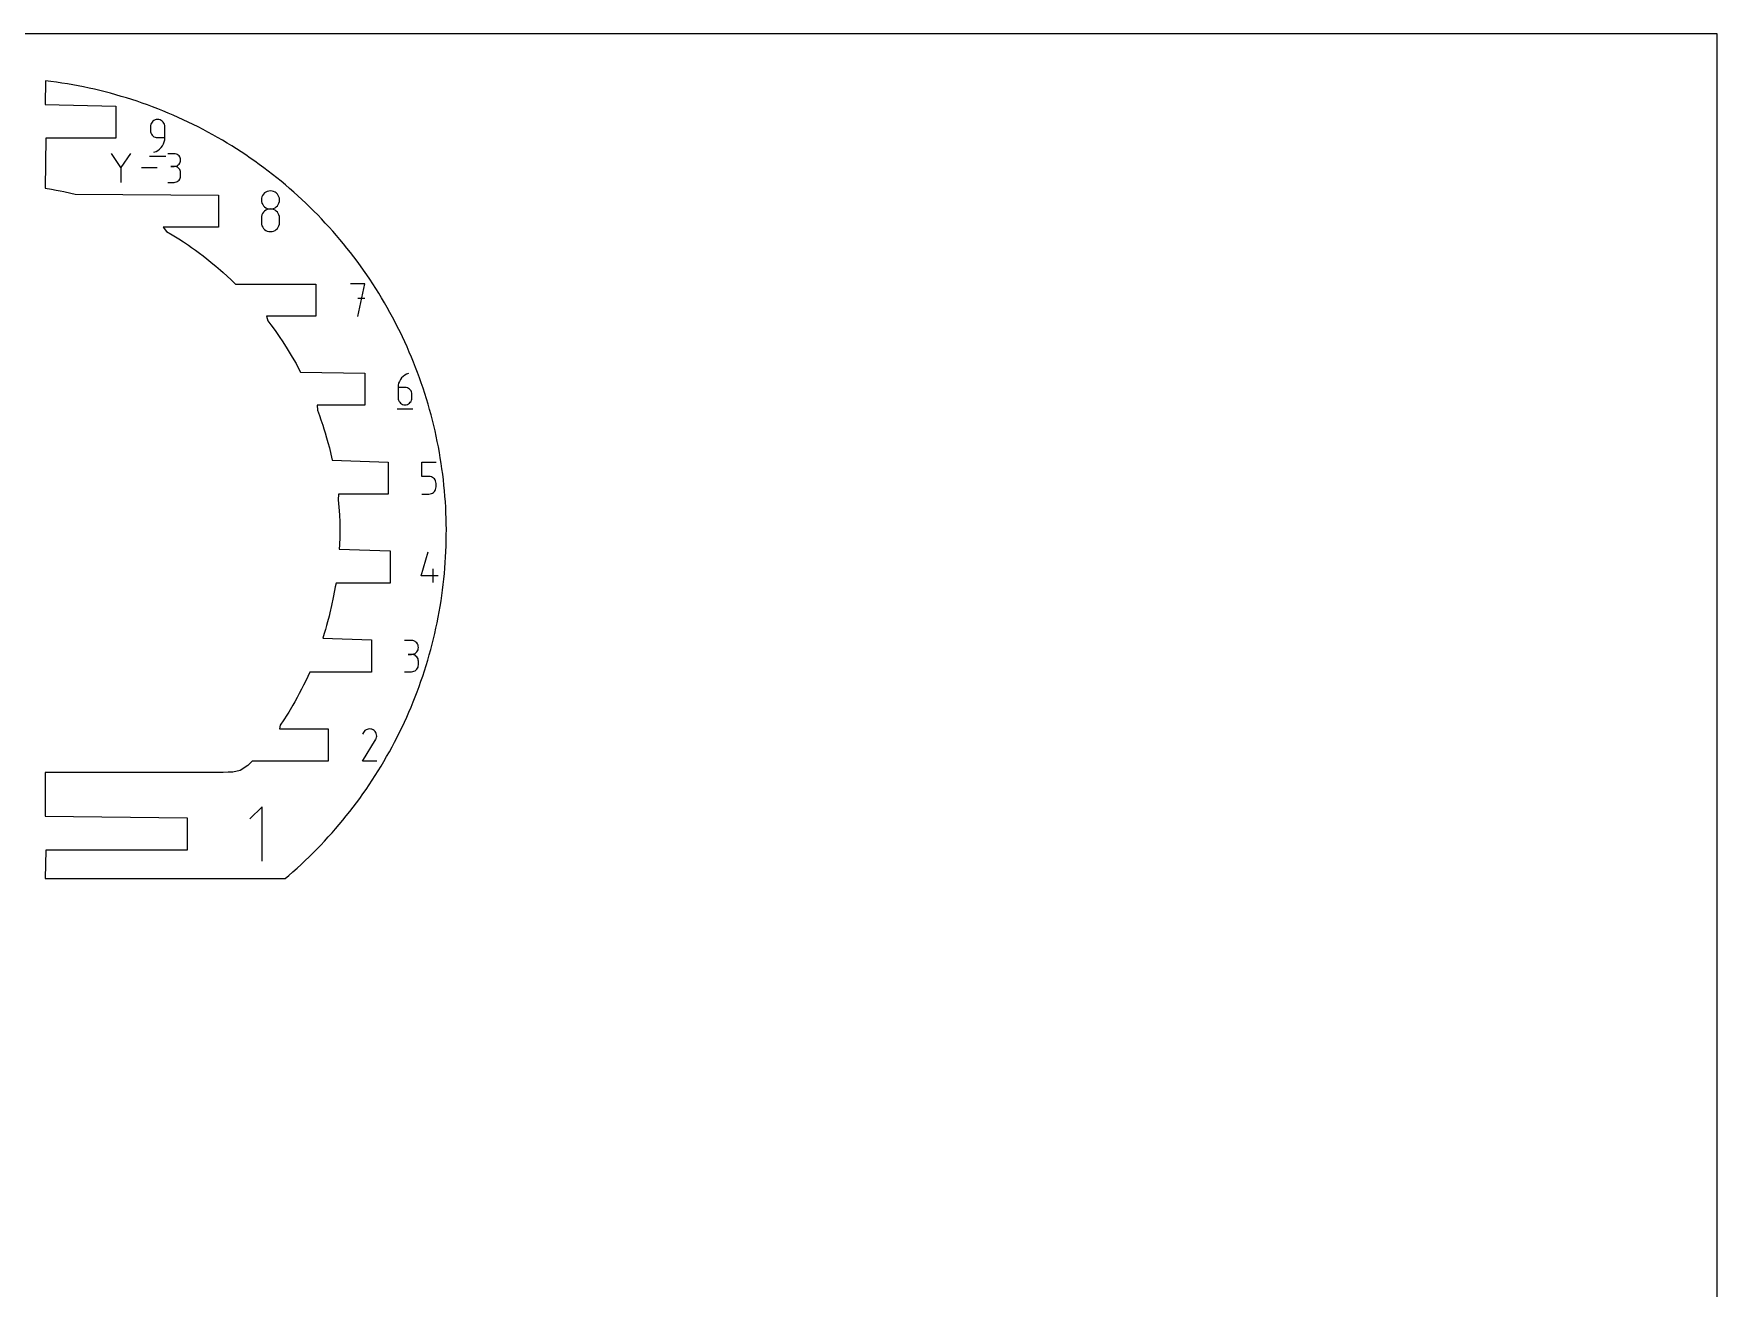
# Model space of a CAD drawing. Header units: metres. Extents: x 0 to 18, y 0 to 24.
# Drawn here: x 8.72 to 18, y 17.09 to 24 of the extents above; entities that cross this region are included whole.
import ezdxf

# ---------------------------------------------------------------- set-up
doc = ezdxf.new("R2010")
doc.units = ezdxf.units.M

msp = doc.modelspace()

# ---------------------------------------------------------------- linework, layer by layer
at = {"layer": 'annotation', "color": 1}
for p, q in [((9.366386, 23.494515), (9.365741, 23.487324)), ((9.365741, 23.487324), (9.365741, 23.46731)), ((9.368247, 23.501285), (9.366386, 23.494515)), ((9.371207, 23.50752), (9.368247, 23.501285)), ((9.375155, 23.513107), (9.371207, 23.50752)), ((9.379976, 23.517932), (9.375155, 23.513107)), ((9.385556, 23.521883), (9.379976, 23.517932)), ((9.391782, 23.524846), (9.385556, 23.521883)), ((9.398538, 23.526706), (9.391782, 23.524846)), ((9.405712, 23.527352), (9.398538, 23.526706)), ((9.412901, 23.526706), (9.405712, 23.527352)), ((9.405712, 23.527352), (9.405712, 23.527352)), ((9.419666, 23.524846), (9.412901, 23.526706)), ((9.425893, 23.521883), (9.419666, 23.524846)), ((9.431471, 23.517932), (9.425893, 23.521883)), ((9.436288, 23.513107), (9.431471, 23.517932)), ((9.44023, 23.50752), (9.436288, 23.513107)), ((9.443184, 23.501285), (9.44023, 23.50752)), ((9.44504, 23.494515), (9.443184, 23.501285)), ((9.445683, 23.487324), (9.44504, 23.494515)), ((9.445683, 23.427294), (9.445683, 23.487324)), ((9.445683, 23.487324), (9.445683, 23.487324)), ((9.365741, 23.46731), (9.365741, 23.46731)), ((9.365741, 23.46731), (9.366386, 23.46012)), ((9.366386, 23.46012), (9.368247, 23.453351)), ((9.368247, 23.453351), (9.371207, 23.447118)), ((9.371207, 23.447118), (9.375155, 23.441532)), ((9.375155, 23.441532), (9.379976, 23.436708)), ((9.379976, 23.436708), (9.385556, 23.432759)), ((9.385556, 23.432759), (9.391782, 23.429799)), ((9.391782, 23.429799), (9.398538, 23.427939)), ((9.398538, 23.427939), (9.405712, 23.427294)), ((9.405712, 23.427294), (9.445683, 23.427294)), ((9.425366, 23.372791), (9.432391, 23.382163)), ((9.432391, 23.382163), (9.438044, 23.392445)), ((9.438044, 23.392445), (9.442216, 23.403493)), ((9.442216, 23.403493), (9.444798, 23.415158)), ((9.444798, 23.415158), (9.445683, 23.427294)), ((9.203999, 23.263001), (9.151227, 23.339316)), ((9.256761, 23.339316), (9.203999, 23.263001)), ((9.360746, 23.324852), (9.450746, 23.324852)), ((9.38571, 23.347352), (9.39714, 23.351611)), ((9.38571, 23.347352), (9.38571, 23.347352)), ((9.39714, 23.351611), (9.407632, 23.357369)), ((9.407632, 23.357369), (9.417077, 23.364478)), ((9.417077, 23.364478), (9.425366, 23.372791)), ((9.497056, 23.339128), (9.461925, 23.339128)), ((9.503375, 23.338561), (9.497056, 23.339128)), ((9.50932, 23.336926), (9.503375, 23.338561)), ((9.514794, 23.334325), (9.50932, 23.336926)), ((9.519697, 23.330858), (9.514794, 23.334325)), ((9.52393, 23.326625), (9.519697, 23.330858)), ((9.527394, 23.321726), (9.52393, 23.326625)), ((9.52393, 23.281385), (9.527394, 23.286295)), ((9.529991, 23.316263), (9.527394, 23.321726)), ((9.527394, 23.286295), (9.529991, 23.291776)), ((9.531622, 23.310336), (9.529991, 23.316263)), ((9.529991, 23.291776), (9.531622, 23.297726)), ((9.532188, 23.304046), (9.531622, 23.310336)), ((9.531622, 23.297726), (9.532188, 23.304046)), ((9.532188, 23.304046), (9.532188, 23.304046)), ((9.203999, 23.269142), (9.203999, 23.1811)), ((9.402612, 23.260208), (9.316108, 23.260208)), ((9.497056, 23.268865), (9.479466, 23.268865)), ((9.479466, 23.268865), (9.497056, 23.268865)), ((9.497056, 23.268865), (9.503375, 23.269432)), ((9.503375, 23.268297), (9.497056, 23.268865)), ((9.497056, 23.268865), (9.497056, 23.268865)), ((9.503375, 23.269432), (9.50932, 23.271067)), ((9.50932, 23.266663), (9.503375, 23.268297)), ((9.50932, 23.271067), (9.514794, 23.273671)), ((9.514794, 23.264062), (9.50932, 23.266663)), ((9.514794, 23.273671), (9.519697, 23.277143)), ((9.519697, 23.260595), (9.514794, 23.264062)), ((9.519697, 23.277143), (9.52393, 23.281385)), ((9.52393, 23.256361), (9.519697, 23.260595)), ((9.519697, 23.189377), (9.52393, 23.193609)), ((9.527394, 23.251463), (9.52393, 23.256361)), ((9.52393, 23.193609), (9.527394, 23.198507)), ((9.529991, 23.246), (9.527394, 23.251463)), ((9.527394, 23.198507), (9.529991, 23.20397)), ((9.531622, 23.240073), (9.529991, 23.246)), ((9.529991, 23.20397), (9.531622, 23.209899)), ((9.532188, 23.233783), (9.531622, 23.240073)), ((9.531622, 23.209899), (9.532188, 23.216192)), ((9.532188, 23.216192), (9.532188, 23.233783)), ((9.532188, 23.233783), (9.532188, 23.233783)), ((9.461925, 23.18111), (9.497056, 23.18111)), ((9.497056, 23.18111), (9.503375, 23.181677)), ((9.497056, 23.18111), (9.497056, 23.18111)), ((9.503375, 23.181677), (9.50932, 23.18331)), ((9.50932, 23.18331), (9.514794, 23.185911)), ((9.514794, 23.185911), (9.519697, 23.189377)), ((9.980936, 23.101782), (9.978617, 23.093371)), ((9.984628, 23.109535), (9.980936, 23.101782)), ((9.98955, 23.116486), (9.984628, 23.109535)), ((9.995562, 23.122493), (9.98955, 23.116486)), ((10.002522, 23.127413), (9.995562, 23.122493)), ((10.010287, 23.131105), (10.002522, 23.127413)), ((10.018716, 23.133424), (10.010287, 23.131105)), ((10.027668, 23.134229), (10.018716, 23.133424)), ((10.03662, 23.133424), (10.027668, 23.134229)), ((10.027668, 23.134229), (10.027668, 23.134229)), ((10.045049, 23.131105), (10.03662, 23.133424)), ((10.052814, 23.127413), (10.045049, 23.131105)), ((10.059774, 23.122493), (10.052814, 23.127413)), ((10.065786, 23.116486), (10.059774, 23.122493)), ((10.070708, 23.109535), (10.065786, 23.116486)), ((10.0744, 23.101782), (10.070708, 23.109535)), ((10.076719, 23.093371), (10.0744, 23.101782)), ((9.978617, 23.093371), (9.977813, 23.084444)), ((9.977813, 23.084444), (9.977813, 23.084444)), ((9.977813, 23.084444), (9.978618, 23.075475)), ((9.978618, 23.075475), (9.980938, 23.067031)), ((9.984628, 23.009787), (9.980936, 23.002012)), ((9.980938, 23.067031), (9.984631, 23.059254)), ((9.98955, 23.016754), (9.984628, 23.009787)), ((9.984631, 23.059254), (9.989555, 23.052286)), ((9.995562, 23.022771), (9.98955, 23.016754)), ((9.989555, 23.052286), (9.995568, 23.046267)), ((10.002522, 23.027698), (9.995562, 23.022771)), ((9.995568, 23.046267), (10.002528, 23.041339)), ((10.010287, 23.031393), (10.002522, 23.027698)), ((10.002528, 23.041339), (10.010293, 23.037644)), ((10.018716, 23.033713), (10.010287, 23.031393)), ((10.010293, 23.037644), (10.01872, 23.035323)), ((10.027668, 23.034518), (10.018716, 23.033713)), ((10.01872, 23.035323), (10.027668, 23.034518)), ((10.027668, 23.034518), (10.036616, 23.035323)), ((10.03662, 23.033714), (10.027668, 23.034518)), ((10.027668, 23.034518), (10.027668, 23.034518)), ((10.027668, 23.034518), (10.027668, 23.034518)), ((10.036616, 23.035323), (10.045043, 23.037644)), ((10.045049, 23.031395), (10.03662, 23.033714)), ((10.045043, 23.037644), (10.052808, 23.041339)), ((10.052814, 23.027701), (10.045049, 23.031395)), ((10.052808, 23.041339), (10.059768, 23.046267)), ((10.059774, 23.022776), (10.052814, 23.027701)), ((10.059768, 23.046267), (10.065781, 23.052286)), ((10.065786, 23.016759), (10.059774, 23.022776)), ((10.065781, 23.052286), (10.070705, 23.059254)), ((10.070708, 23.009793), (10.065786, 23.016759)), ((10.070705, 23.059254), (10.074398, 23.067031)), ((10.0744, 23.002018), (10.070708, 23.009793)), ((10.074398, 23.067031), (10.076718, 23.075475)), ((10.076718, 23.075475), (10.077523, 23.084444)), ((10.077523, 23.084444), (10.076719, 23.093371)), ((10.077523, 23.084444), (10.077523, 23.084444)), ((9.978617, 22.993572), (9.977813, 22.984607)), ((9.977813, 22.984607), (9.977813, 22.959771)), ((9.977813, 22.959771), (9.977813, 22.959771)), ((9.977813, 22.959771), (9.978618, 22.950807)), ((9.980936, 23.002012), (9.978617, 22.993572)), ((9.978618, 22.950807), (9.980938, 22.942376)), ((9.980938, 22.942376), (9.984631, 22.934618)), ((9.984631, 22.934618), (9.989555, 22.927671)), ((9.989555, 22.927671), (9.995568, 22.921676)), ((9.995568, 22.921676), (10.002528, 22.91677)), ((10.002528, 22.91677), (10.010293, 22.913094)), ((10.045043, 22.913094), (10.052808, 22.91677)), ((10.052808, 22.91677), (10.059768, 22.921676)), ((10.059768, 22.921676), (10.065781, 22.927671)), ((10.065781, 22.927671), (10.070705, 22.934618)), ((10.070705, 22.934618), (10.074398, 22.942376)), ((10.074398, 22.942376), (10.076718, 22.950807)), ((10.076719, 22.993576), (10.0744, 23.002018)), ((10.076718, 22.950807), (10.077523, 22.959771)), ((10.077523, 22.984607), (10.076719, 22.993576)), ((10.077523, 22.959771), (10.077523, 22.984607)), ((10.077523, 22.984607), (10.077523, 22.984607)), ((10.010293, 22.913094), (10.01872, 22.910786)), ((10.01872, 22.910786), (10.027668, 22.909986)), ((10.027668, 22.909986), (10.036616, 22.910786)), ((10.027668, 22.909986), (10.027668, 22.909986)), ((10.036616, 22.910786), (10.045043, 22.913094)), ((10.548355, 22.622676), (10.467839, 22.622676)), ((10.508103, 22.441614), (10.548355, 22.622676)), ((10.548355, 22.542046), (10.508103, 22.542046)), ((10.737987, 22.084914), (10.73399, 22.074315)), ((10.743404, 22.094779), (10.737987, 22.084914)), ((10.750137, 22.103772), (10.743404, 22.094779)), ((10.758084, 22.111752), (10.750137, 22.103772)), ((10.76714, 22.118581), (10.758084, 22.111752)), ((10.777203, 22.124121), (10.76714, 22.118581)), ((10.788169, 22.128233), (10.777203, 22.124121)), ((10.788169, 22.128233), (10.788169, 22.128233)), ((10.731516, 22.06312), (10.730669, 22.051468)), ((10.730669, 22.051468), (10.730669, 21.994173)), ((10.768948, 22.051468), (10.730669, 22.051468)), ((10.730669, 21.994173), (10.730669, 21.994173)), ((10.730669, 21.994173), (10.731287, 21.987287)), ((10.731287, 21.987287), (10.733068, 21.980805)), ((10.73399, 22.074315), (10.731516, 22.06312)), ((10.775833, 22.050854), (10.768948, 22.051468)), ((10.782311, 22.049082), (10.775833, 22.050854)), ((10.788275, 22.046259), (10.782311, 22.049082)), ((10.793617, 22.042493), (10.788275, 22.046259)), ((10.79823, 22.037889), (10.793617, 22.042493)), ((10.802005, 22.032556), (10.79823, 22.037889)), ((10.804835, 22.026599), (10.802005, 22.032556)), ((10.806612, 22.020126), (10.804835, 22.026599)), ((10.804835, 21.980805), (10.806612, 21.987287)), ((10.807228, 22.013243), (10.806612, 22.020126)), ((10.806612, 21.987287), (10.807228, 21.994173)), ((10.807228, 21.994173), (10.807228, 22.013243)), ((10.807228, 22.013243), (10.807228, 22.013243)), ((10.725874, 21.934303), (10.812065, 21.934303)), ((10.733068, 21.980805), (10.735904, 21.974835)), ((10.735904, 21.974835), (10.739685, 21.969486)), ((10.739685, 21.969486), (10.744301, 21.964867)), ((10.744301, 21.964867), (10.749645, 21.961085)), ((10.749645, 21.961085), (10.755607, 21.958249)), ((10.755607, 21.958249), (10.762078, 21.956468)), ((10.762078, 21.956468), (10.768948, 21.95585)), ((10.768948, 21.95585), (10.775833, 21.956468)), ((10.768948, 21.95585), (10.768948, 21.95585)), ((10.775833, 21.956468), (10.782311, 21.958249)), ((10.782311, 21.958249), (10.788275, 21.961085)), ((10.788275, 21.961085), (10.793617, 21.964867)), ((10.793617, 21.964867), (10.79823, 21.969486)), ((10.79823, 21.969486), (10.802005, 21.974835)), ((10.802005, 21.974835), (10.804835, 21.980805)), ((10.861884, 21.561529), (10.861884, 21.639632)), ((10.861884, 21.639632), (10.939778, 21.639632)), ((10.900831, 21.561529), (10.861884, 21.561529)), ((10.907824, 21.560904), (10.900831, 21.561529)), ((10.914409, 21.559101), (10.907824, 21.560904)), ((10.920475, 21.556229), (10.914409, 21.559101)), ((10.925912, 21.552397), (10.920475, 21.556229)), ((10.930609, 21.547714), (10.925912, 21.552397)), ((10.934454, 21.542287), (10.930609, 21.547714)), ((10.937338, 21.536226), (10.934454, 21.542287)), ((10.939149, 21.52964), (10.937338, 21.536226)), ((10.939778, 21.522637), (10.939149, 21.52964)), ((10.861884, 21.464244), (10.900831, 21.464244)), ((10.900831, 21.464244), (10.907821, 21.464873)), ((10.900831, 21.464244), (10.900831, 21.464244)), ((10.907821, 21.464873), (10.914405, 21.466685)), ((10.914405, 21.466685), (10.92047, 21.46957)), ((10.92047, 21.46957), (10.925908, 21.473418)), ((10.925908, 21.473418), (10.930605, 21.478118)), ((10.930605, 21.478118), (10.934452, 21.48356)), ((10.934452, 21.48356), (10.937337, 21.489634)), ((10.937337, 21.489634), (10.939149, 21.496229)), ((10.939149, 21.496229), (10.939778, 21.503235)), ((10.939778, 21.503235), (10.939778, 21.522637)), ((10.939778, 21.522637), (10.939778, 21.522637)), ((10.858126, 21.014666), (10.895793, 21.146767)), ((10.952443, 21.014666), (10.858126, 21.014666)), ((10.924171, 20.976903), (10.924171, 21.052344)), ((10.804728, 20.657639), (10.766485, 20.657639)), ((10.811605, 20.657022), (10.804728, 20.657639)), ((10.818077, 20.655242), (10.811605, 20.657022)), ((10.824036, 20.652411), (10.818077, 20.655242)), ((10.829373, 20.648637), (10.824036, 20.652411)), ((10.833981, 20.644029), (10.829373, 20.648637)), ((10.837752, 20.638697), (10.833981, 20.644029)), ((10.833981, 20.594783), (10.837752, 20.600129)), ((10.840579, 20.63275), (10.837752, 20.638697)), ((10.837752, 20.600129), (10.840579, 20.606094)), ((10.842354, 20.626298), (10.840579, 20.63275)), ((10.840579, 20.606094), (10.842354, 20.612571)), ((10.84297, 20.619451), (10.842354, 20.626298)), ((10.842354, 20.612571), (10.84297, 20.619451)), ((10.84297, 20.619451), (10.84297, 20.619451)), ((10.804728, 20.581154), (10.785579, 20.581154)), ((10.785579, 20.581154), (10.804728, 20.581154)), ((10.804728, 20.581154), (10.811605, 20.581772)), ((10.811605, 20.580537), (10.804728, 20.581154)), ((10.804728, 20.581154), (10.804728, 20.581154)), ((10.811605, 20.581772), (10.818077, 20.583552)), ((10.818077, 20.578758), (10.811605, 20.580537)), ((10.818077, 20.583552), (10.824036, 20.586386)), ((10.824036, 20.575926), (10.818077, 20.578758)), ((10.824036, 20.586386), (10.829373, 20.590166)), ((10.829373, 20.572152), (10.824036, 20.575926)), ((10.829373, 20.590166), (10.833981, 20.594783)), ((10.833981, 20.567544), (10.829373, 20.572152)), ((10.837752, 20.562212), (10.833981, 20.567544)), ((10.833981, 20.499236), (10.837752, 20.504567)), ((10.840579, 20.556266), (10.837752, 20.562212)), ((10.837752, 20.504567), (10.840579, 20.510514)), ((10.842354, 20.549814), (10.840579, 20.556266)), ((10.840579, 20.510514), (10.842354, 20.516968)), ((10.84297, 20.542966), (10.842354, 20.549814)), ((10.842354, 20.516968), (10.84297, 20.523818)), ((10.84297, 20.523818), (10.84297, 20.542966)), ((10.84297, 20.542966), (10.84297, 20.542966)), ((10.766485, 20.48563), (10.804728, 20.48563)), ((10.804728, 20.48563), (10.811605, 20.486247)), ((10.804728, 20.48563), (10.804728, 20.48563)), ((10.811605, 20.486247), (10.818077, 20.488025)), ((10.818077, 20.488025), (10.824036, 20.490855)), ((10.824036, 20.490855), (10.829373, 20.494629)), ((10.829373, 20.494629), (10.833981, 20.499236)), ((10.53938, 20.150828), (10.53419, 20.140872)), ((10.543498, 20.156669), (10.53938, 20.150828)), ((10.54844, 20.161544), (10.543498, 20.156669)), ((10.554054, 20.165415), (10.54844, 20.161544)), ((10.56019, 20.168244), (10.554054, 20.165415)), ((10.566699, 20.16999), (10.56019, 20.168244)), ((10.573429, 20.170615), (10.566699, 20.16999)), ((10.58023, 20.170079), (10.573429, 20.170615)), ((10.586953, 20.168345), (10.58023, 20.170079)), ((10.593446, 20.165372), (10.586953, 20.168345)), ((10.599253, 20.161248), (10.593446, 20.165372)), ((10.593446, 20.165372), (10.593446, 20.165372)), ((10.604109, 20.156299), (10.599253, 20.161248)), ((10.60797, 20.150677), (10.604109, 20.156299)), ((10.610793, 20.144534), (10.60797, 20.150677)), ((10.612534, 20.138021), (10.610793, 20.144534)), ((10.613151, 20.13129), (10.612534, 20.138021)), ((10.534078, 19.992636), (10.607119, 20.110223)), ((10.607119, 20.110223), (10.607206, 20.110331)), ((10.607119, 20.110223), (10.607119, 20.110223)), ((10.607206, 20.110331), (10.60729, 20.11044)), ((10.60729, 20.11044), (10.607371, 20.11055)), ((10.607371, 20.11055), (10.607449, 20.110664)), ((10.607449, 20.110664), (10.607525, 20.110781)), ((10.607525, 20.110781), (10.6076, 20.110903)), ((10.6076, 20.110903), (10.607674, 20.11103)), ((10.607674, 20.11103), (10.607748, 20.111164)), ((10.607748, 20.111164), (10.607822, 20.111305)), ((10.607822, 20.111305), (10.610838, 20.11778)), ((10.607822, 20.111305), (10.607822, 20.111305)), ((10.610838, 20.11778), (10.6126, 20.124493)), ((10.6126, 20.124493), (10.613151, 20.13129)), ((10.613124, 19.992636), (10.534078, 19.992636)), ((9.981413, 19.741525), (9.91472, 19.674812)), ((9.981413, 19.441525), (9.981413, 19.741525))]:
    msp.add_line(p, q, dxfattribs=at)
at = {"layer": 'boundary', "color": 5}
for p, q in [((8.787578, 23.74039), (8.785346, 23.610477)), ((8.817942, 23.736646), (8.787578, 23.74039)), ((8.848198, 23.732539), (8.817942, 23.736646)), ((8.878281, 23.72808), (8.848198, 23.732539)), ((8.908392, 23.723243), (8.878281, 23.72808)), ((8.938426, 23.718041), (8.908392, 23.723243)), ((8.968376, 23.712478), (8.938426, 23.718041)), ((8.998292, 23.706542), (8.968376, 23.712478)), ((9.028105, 23.700248), (8.998292, 23.706542)), ((9.057828, 23.693593), (9.028105, 23.700248)), ((9.087472, 23.686575), (9.057828, 23.693593)), ((9.117014, 23.6792), (9.087472, 23.686575)), ((9.146452, 23.67147), (9.117014, 23.6792)), ((9.175828, 23.663374), (9.146452, 23.67147)), ((9.205093, 23.65492), (9.175828, 23.663374)), ((8.785346, 23.610477), (9.175746, 23.601102)), ((9.175746, 23.601102), (9.175746, 23.423602)), ((9.234219, 23.646122), (9.205093, 23.65492)), ((9.263286, 23.636955), (9.234219, 23.646122)), ((9.292197, 23.627445), (9.263286, 23.636955)), ((9.320993, 23.617587), (9.292197, 23.627445)), ((9.349698, 23.607365), (9.320993, 23.617587)), ((9.378266, 23.596801), (9.349698, 23.607365)), ((9.406678, 23.585899), (9.378266, 23.596801)), ((9.434964, 23.574646), (9.406678, 23.585899)), ((9.463119, 23.563048), (9.434964, 23.574646)), ((9.491124, 23.551106), (9.463119, 23.563048)), ((9.519003, 23.538817), (9.491124, 23.551106)), ((9.546701, 23.526204), (9.519003, 23.538817)), ((9.574256, 23.513252), (9.546701, 23.526204)), ((9.601661, 23.499957), (9.574256, 23.513252)), ((9.628895, 23.486332), (9.601661, 23.499957)), ((9.65595, 23.472381), (9.628895, 23.486332)), ((9.682829, 23.458104), (9.65595, 23.472381)), ((8.789221, 23.423602), (8.785346, 23.149353)), ((9.175746, 23.423602), (8.789221, 23.423602)), ((9.709552, 23.44349), (9.682829, 23.458104)), ((9.736072, 23.428565), (9.709552, 23.44349)), ((9.76241, 23.413318), (9.736072, 23.428565)), ((9.788583, 23.397735), (9.76241, 23.413318)), ((9.814563, 23.381842), (9.788583, 23.397735)), ((9.840325, 23.365645), (9.814563, 23.381842)), ((9.865893, 23.349128), (9.840325, 23.365645)), ((9.891273, 23.332299), (9.865893, 23.349128)), ((9.916425, 23.315164), (9.891273, 23.332299)), ((9.941389, 23.297726), (9.916425, 23.315164)), ((9.966126, 23.279977), (9.941389, 23.297726)), ((9.99064, 23.261935), (9.966126, 23.279977)), ((10.014949, 23.243596), (9.99064, 23.261935)), ((10.039012, 23.224968), (10.014949, 23.243596)), ((10.062855, 23.206038), (10.039012, 23.224968)), ((10.086481, 23.186812), (10.062855, 23.206038)), ((8.785346, 23.149353), (8.821338, 23.143302)), ((8.821338, 23.143302), (8.847345, 23.138647)), ((8.847345, 23.138647), (8.868839, 23.134339)), ((8.868839, 23.134339), (8.88885, 23.130313)), ((8.88885, 23.130313), (8.926735, 23.121739)), ((8.926735, 23.121739), (8.951144, 23.115757)), ((8.951144, 23.115757), (9.742059, 23.110998)), ((9.742059, 23.110998), (9.742059, 22.933498)), ((10.10985, 23.167319), (10.086481, 23.186812)), ((10.132995, 23.147531), (10.10985, 23.167319)), ((10.155884, 23.127468), (10.132995, 23.147531)), ((10.178525, 23.107127), (10.155884, 23.127468)), ((10.200932, 23.086513), (10.178525, 23.107127)), ((10.223087, 23.065618), (10.200932, 23.086513)), ((10.244973, 23.044468), (10.223087, 23.065618)), ((10.266609, 23.023041), (10.244973, 23.044468)), ((10.287981, 23.001359), (10.266609, 23.023041)), ((9.742059, 22.933498), (9.436175, 22.933498)), ((9.436175, 22.933498), (9.455521, 22.91079)), ((10.309077, 22.979419), (10.287981, 23.001359)), ((10.329914, 22.957225), (10.309077, 22.979419)), ((10.35047, 22.934779), (10.329914, 22.957225)), ((10.370755, 22.912081), (10.35047, 22.934779)), ((9.455521, 22.91079), (9.486696, 22.892065)), ((9.486696, 22.892065), (9.504565, 22.881173)), ((9.504565, 22.881173), (9.52199, 22.869989)), ((9.52199, 22.869989), (9.548379, 22.853023)), ((9.548379, 22.853023), (9.575618, 22.834598)), ((9.575618, 22.834598), (9.592194, 22.82313)), ((9.592194, 22.82313), (9.614446, 22.807097)), ((10.390776, 22.889135), (10.370755, 22.912081)), ((10.4105, 22.86595), (10.390776, 22.889135)), ((10.429945, 22.84253), (10.4105, 22.86595)), ((10.449098, 22.818873), (10.429945, 22.84253)), ((9.614446, 22.807097), (9.636009, 22.791332)), ((9.636009, 22.791332), (9.656131, 22.775943)), ((9.656131, 22.775943), (9.676425, 22.760406)), ((9.676425, 22.760406), (9.710465, 22.732877)), ((9.710465, 22.732877), (9.726013, 22.720044)), ((10.467979, 22.794978), (10.449098, 22.818873)), ((10.486544, 22.770864), (10.467979, 22.794978)), ((10.504823, 22.746528), (10.486544, 22.770864)), ((10.522816, 22.721956), (10.504823, 22.746528)), ((9.726013, 22.720044), (9.75147, 22.697916)), ((9.75147, 22.697916), (9.767453, 22.683983)), ((9.767453, 22.683983), (9.788908, 22.664329)), ((9.788908, 22.664329), (9.811268, 22.643651)), ((9.811268, 22.643651), (9.834681, 22.620895)), ((10.540502, 22.697179), (10.522816, 22.721956)), ((10.557879, 22.672184), (10.540502, 22.697179)), ((10.574953, 22.646981), (10.557879, 22.672184)), ((10.591716, 22.621571), (10.574953, 22.646981)), ((9.834681, 22.620895), (10.276798, 22.620895)), ((10.276798, 22.620895), (10.276798, 22.443395)), ((10.608177, 22.595967), (10.591716, 22.621571)), ((10.62432, 22.570153), (10.608177, 22.595967)), ((10.640141, 22.544148), (10.62432, 22.570153)), ((10.655657, 22.51795), (10.640141, 22.544148)), ((10.670838, 22.491569), (10.655657, 22.51795)), ((10.685712, 22.465009), (10.670838, 22.491569)), ((10.700257, 22.438266), (10.685712, 22.465009)), ((10.276798, 22.443395), (10.005497, 22.443395)), ((10.005497, 22.443395), (10.013908, 22.418071)), ((10.013908, 22.418071), (10.030341, 22.396377)), ((10.030341, 22.396377), (10.052824, 22.36525)), ((10.052824, 22.36525), (10.068198, 22.343704)), ((10.714469, 22.411342), (10.700257, 22.438266)), ((10.728359, 22.384249), (10.714469, 22.411342)), ((10.741912, 22.356999), (10.728359, 22.384249)), ((10.068198, 22.343704), (10.079626, 22.326861)), ((10.079626, 22.326861), (10.091636, 22.308968)), ((10.091636, 22.308968), (10.115008, 22.272871)), ((10.115008, 22.272871), (10.142191, 22.228097)), ((10.75514, 22.329575), (10.741912, 22.356999)), ((10.768028, 22.301997), (10.75514, 22.329575)), ((10.780571, 22.274263), (10.768028, 22.301997)), ((10.792781, 22.246377), (10.780571, 22.274263)), ((10.142191, 22.228097), (10.156347, 22.203773)), ((10.156347, 22.203773), (10.168415, 22.182435)), ((10.168415, 22.182435), (10.182573, 22.156231)), ((10.804664, 22.218336), (10.792781, 22.246377)), ((10.816189, 22.190165), (10.804664, 22.218336)), ((10.827379, 22.161858), (10.816189, 22.190165)), ((10.182573, 22.156231), (10.193752, 22.135352)), ((10.193752, 22.135352), (10.548492, 22.130792)), ((10.548492, 22.130792), (10.548492, 21.953292)), ((10.838215, 22.13341), (10.827379, 22.161858)), ((10.848707, 22.104834), (10.838215, 22.13341)), ((10.858851, 22.076126), (10.848707, 22.104834)), ((10.868647, 22.047305), (10.858851, 22.076126)), ((10.878085, 22.018369), (10.868647, 22.047305)), ((10.887178, 21.989313), (10.878085, 22.018369)), ((10.895921, 21.960146), (10.887178, 21.989313)), ((10.548492, 21.953292), (10.28406, 21.953292)), ((10.28406, 21.953292), (10.286781, 21.927001)), ((10.286781, 21.927001), (10.297793, 21.896735)), ((10.297793, 21.896735), (10.305855, 21.873658)), ((10.904301, 21.930882), (10.895921, 21.960146)), ((10.912323, 21.901512), (10.904301, 21.930882)), ((10.919986, 21.872053), (10.912323, 21.901512)), ((10.305855, 21.873658), (10.31598, 21.843661)), ((10.31598, 21.843661), (10.322033, 21.824294)), ((10.322033, 21.824294), (10.329025, 21.801991)), ((10.329025, 21.801991), (10.337043, 21.774284)), ((10.927286, 21.842499), (10.919986, 21.872053)), ((10.934234, 21.812861), (10.927286, 21.842499)), ((10.940819, 21.783136), (10.934234, 21.812861)), ((10.337043, 21.774284), (10.344219, 21.748274)), ((10.344219, 21.748274), (10.352039, 21.71865)), ((10.352039, 21.71865), (10.360239, 21.68454)), ((10.947031, 21.753339), (10.940819, 21.783136)), ((10.952893, 21.723473), (10.947031, 21.753339)), ((10.958383, 21.693528), (10.952893, 21.723473)), ((10.360239, 21.68454), (10.367896, 21.650063)), ((10.367896, 21.650063), (10.676618, 21.640688)), ((10.676618, 21.640688), (10.676618, 21.463188)), ((10.963518, 21.663513), (10.958383, 21.693528)), ((10.968275, 21.633447), (10.963518, 21.663513)), ((10.972671, 21.603331), (10.968275, 21.633447)), ((10.976692, 21.573155), (10.972671, 21.603331)), ((10.980363, 21.542935), (10.976692, 21.573155)), ((10.983653, 21.512665), (10.980363, 21.542935)), ((10.403008, 21.463188), (10.40136, 21.432106)), ((10.40136, 21.432106), (10.404756, 21.391485)), ((10.676618, 21.463188), (10.403008, 21.463188)), ((10.986581, 21.48236), (10.983653, 21.512665)), ((10.989129, 21.452028), (10.986581, 21.48236)), ((10.991318, 21.421669), (10.989129, 21.452028)), ((10.404756, 21.391485), (10.407301, 21.350601)), ((10.407301, 21.350601), (10.408955, 21.309442)), ((10.993125, 21.391281), (10.991318, 21.421669)), ((10.994572, 21.360878), (10.993125, 21.391281)), ((10.995655, 21.330454), (10.994572, 21.360878)), ((10.408955, 21.309442), (10.409755, 21.268019)), ((10.409755, 21.268019), (10.409464, 21.226259)), ((10.996356, 21.300014), (10.995655, 21.330454)), ((10.996691, 21.269578), (10.996356, 21.300014)), ((10.996653, 21.239133), (10.996691, 21.269578)), ((10.408218, 21.184204), (10.407029, 21.15996)), ((10.407029, 21.15996), (10.687975, 21.150585)), ((10.409464, 21.226259), (10.408218, 21.184204)), ((10.994315, 21.147842), (10.995466, 21.178264)), ((10.995466, 21.178264), (10.996247, 21.208698)), ((10.996247, 21.208698), (10.996653, 21.239133)), ((10.687975, 21.150585), (10.687975, 20.973085)), ((10.988653, 21.056693), (10.990904, 21.08705)), ((10.990904, 21.08705), (10.992798, 21.117437)), ((10.992798, 21.117437), (10.994315, 21.147842)), ((10.390248, 20.973085), (10.384704, 20.953678)), ((10.687975, 20.973085), (10.390248, 20.973085)), ((10.979652, 20.965817), (10.983025, 20.996071)), ((10.983025, 20.996071), (10.986019, 21.026363)), ((10.986019, 21.026363), (10.988653, 21.056693)), ((10.373887, 20.893748), (10.364616, 20.849499)), ((10.381336, 20.933575), (10.373887, 20.893748)), ((10.384704, 20.953678), (10.381336, 20.933575)), ((10.962512, 20.845275), (10.96735, 20.875326)), ((10.96735, 20.875326), (10.971816, 20.905436)), ((10.971816, 20.905436), (10.975927, 20.93561)), ((10.975927, 20.93561), (10.979652, 20.965817)), ((10.350741, 20.79141), (10.342615, 20.760235)), ((10.355599, 20.810899), (10.350741, 20.79141)), ((10.364616, 20.849499), (10.355599, 20.810899)), ((10.945821, 20.755489), (10.951744, 20.785346)), ((10.951744, 20.785346), (10.957318, 20.815278)), ((10.957318, 20.815278), (10.962512, 20.845275)), ((10.323674, 20.695748), (10.315486, 20.669857)), ((10.330748, 20.718565), (10.323674, 20.695748)), ((10.337043, 20.740567), (10.330748, 20.718565)), ((10.342615, 20.760235), (10.337043, 20.740567)), ((10.925854, 20.666375), (10.932866, 20.695997)), ((10.932866, 20.695997), (10.939525, 20.725705)), ((10.939525, 20.725705), (10.945821, 20.755489)), ((10.315486, 20.669857), (10.584481, 20.660482)), ((10.584481, 20.660482), (10.584481, 20.482982)), ((10.902649, 20.578051), (10.910749, 20.607401)), ((10.910749, 20.607401), (10.918478, 20.636835)), ((10.918478, 20.636835), (10.925854, 20.666375)), ((10.876229, 20.490633), (10.885388, 20.51967)), ((10.885388, 20.51967), (10.894192, 20.548809)), ((10.894192, 20.548809), (10.902649, 20.578051)), ((10.210208, 20.411999), (10.199233, 20.390135)), ((10.221712, 20.435605), (10.210208, 20.411999)), ((10.24369, 20.482982), (10.221712, 20.435605)), ((10.584481, 20.482982), (10.24369, 20.482982)), ((10.846635, 20.404238), (10.856846, 20.432916)), ((10.856846, 20.432916), (10.866708, 20.461715)), ((10.866708, 20.461715), (10.876229, 20.490633)), ((10.161785, 20.320555), (10.151174, 20.301863)), ((10.174605, 20.343533), (10.161785, 20.320555)), ((10.186305, 20.365565), (10.174605, 20.343533)), ((10.199233, 20.390135), (10.186305, 20.365565)), ((10.802306, 20.290838), (10.813908, 20.318979)), ((10.813908, 20.318979), (10.825164, 20.347272)), ((10.825164, 20.347272), (10.836082, 20.375696)), ((10.836082, 20.375696), (10.846635, 20.404238)), ((10.117548, 20.245959), (10.101214, 20.220338)), ((10.128433, 20.263612), (10.117548, 20.245959)), ((10.151174, 20.301863), (10.128433, 20.263612)), ((10.765479, 20.207279), (10.778091, 20.234983)), ((10.778091, 20.234983), (10.790363, 20.262834)), ((10.790363, 20.262834), (10.802306, 20.290838)), ((10.081312, 20.190438), (10.078053, 20.170378)), ((10.078053, 20.170378), (10.346146, 20.170378)), ((10.101214, 20.220338), (10.081312, 20.190438)), ((10.346146, 20.170378), (10.346146, 19.992878)), ((10.725606, 20.125119), (10.739227, 20.152344)), ((10.739227, 20.152344), (10.752522, 20.179734)), ((10.752522, 20.179734), (10.765479, 20.207279)), ((10.667837, 20.017936), (10.682757, 20.044467)), ((10.682757, 20.044467), (10.697364, 20.071177)), ((10.697364, 20.071177), (10.711655, 20.098061)), ((10.711655, 20.098061), (10.725606, 20.125119)), ((9.903514, 19.968501), (9.860163, 19.941015)), ((9.927027, 19.992878), (9.903514, 19.968501)), ((10.346146, 19.992878), (9.927027, 19.992878)), ((10.621117, 19.93947), (10.637004, 19.965435)), ((10.637004, 19.965435), (10.652569, 19.991592)), ((10.652569, 19.991592), (10.667837, 20.017936)), ((8.785346, 19.931282), (8.785346, 19.68965)), ((8.80353, 19.931282), (8.785346, 19.931282)), ((8.827526, 19.931282), (8.80353, 19.931282)), ((8.860596, 19.931282), (8.827526, 19.931282)), ((8.901379, 19.931282), (8.860596, 19.931282)), ((8.934974, 19.931282), (8.901379, 19.931282)), ((8.959805, 19.931282), (8.934974, 19.931282)), ((8.992875, 19.931282), (8.959805, 19.931282)), ((9.016047, 19.931282), (8.992875, 19.931282)), ((9.036227, 19.931282), (9.016047, 19.931282)), ((9.066418, 19.931282), (9.036227, 19.931282)), ((9.092084, 19.931282), (9.066418, 19.931282)), ((9.125154, 19.931282), (9.092084, 19.931282)), ((9.145852, 19.931282), (9.125154, 19.931282)), ((9.171075, 19.931282), (9.145852, 19.931282)), ((9.197862, 19.931282), (9.171075, 19.931282)), ((9.224363, 19.931282), (9.197862, 19.931282)), ((9.257432, 19.931282), (9.224363, 19.931282)), ((9.285492, 19.931282), (9.257432, 19.931282)), ((9.305922, 19.931282), (9.285492, 19.931282)), ((9.329306, 19.931282), (9.305922, 19.931282)), ((9.356641, 19.931282), (9.329306, 19.931282)), ((9.389711, 19.931282), (9.356641, 19.931282)), ((9.422781, 19.931282), (9.389711, 19.931282)), ((9.46075, 19.931282), (9.422781, 19.931282)), ((9.48892, 19.931282), (9.46075, 19.931282)), ((9.52199, 19.931282), (9.48892, 19.931282)), ((9.555059, 19.931282), (9.52199, 19.931282)), ((9.575618, 19.931282), (9.555059, 19.931282)), ((9.600173, 19.931282), (9.575618, 19.931282)), ((9.636009, 19.931282), (9.600173, 19.931282)), ((9.665075, 19.931282), (9.636009, 19.931282)), ((9.687338, 19.931282), (9.665075, 19.931282)), ((9.729978, 19.931282), (9.687338, 19.931282)), ((9.767453, 19.931284), (9.729978, 19.931282)), ((9.794881, 19.931478), (9.767453, 19.931284)), ((9.819617, 19.932465), (9.794881, 19.931478)), ((9.860163, 19.941015), (9.819617, 19.932465)), ((10.554423, 19.837598), (10.571558, 19.862759)), ((10.571558, 19.862759), (10.588388, 19.88813)), ((10.588388, 19.88813), (10.604898, 19.913696)), ((10.604898, 19.913696), (10.621117, 19.93947)), ((10.482852, 19.739092), (10.501191, 19.763388)), ((10.501191, 19.763388), (10.519239, 19.787914)), ((10.519239, 19.787914), (10.536975, 19.812644)), ((10.536975, 19.812644), (10.554423, 19.837598)), ((8.785346, 19.68965), (9.568095, 19.680275)), ((9.568095, 19.680275), (9.568095, 19.502775)), ((10.42607, 19.667566), (10.445295, 19.691182)), ((10.445295, 19.691182), (10.464216, 19.715027)), ((10.464216, 19.715027), (10.482852, 19.739092)), ((10.325758, 19.553111), (10.346381, 19.575514)), ((10.346381, 19.575514), (10.366724, 19.598165)), ((10.366724, 19.598165), (10.386788, 19.621058)), ((10.386788, 19.621058), (10.406571, 19.644188)), ((10.406571, 19.644188), (10.42607, 19.667566)), ((8.789221, 19.502775), (8.785346, 19.346473)), ((9.568095, 19.502775), (8.789221, 19.502775)), ((10.240609, 19.466079), (10.262295, 19.487449)), ((10.262295, 19.487449), (10.283712, 19.509078)), ((10.283712, 19.509078), (10.30487, 19.530968)), ((10.30487, 19.530968), (10.325758, 19.553111)), ((10.15132, 19.383297), (10.17402, 19.403586)), ((10.17402, 19.403586), (10.196462, 19.424143)), ((10.196462, 19.424143), (10.218673, 19.444982)), ((10.218673, 19.444982), (10.240609, 19.466079)), ((8.785346, 19.346473), (9.336844, 19.346473)), ((9.336844, 19.346473), (9.876508, 19.346473)), ((9.876508, 19.346473), (9.925543, 19.346473)), ((9.925543, 19.346473), (9.98262, 19.346473)), ((9.98262, 19.346473), (10.049838, 19.346473)), ((10.049838, 19.346473), (10.108716, 19.346473)), ((10.108716, 19.346473), (10.128381, 19.363291)), ((10.128381, 19.363291), (10.15132, 19.383297))]:
    msp.add_line(p, q, dxfattribs=at)
at = {"layer": 'frame', "color": 5}
for p, q in [((18, 24), (0, 24)), ((18, 0), (18, 24))]:
    msp.add_line(p, q, dxfattribs=at)

doc.saveas('drawing.dxf')
